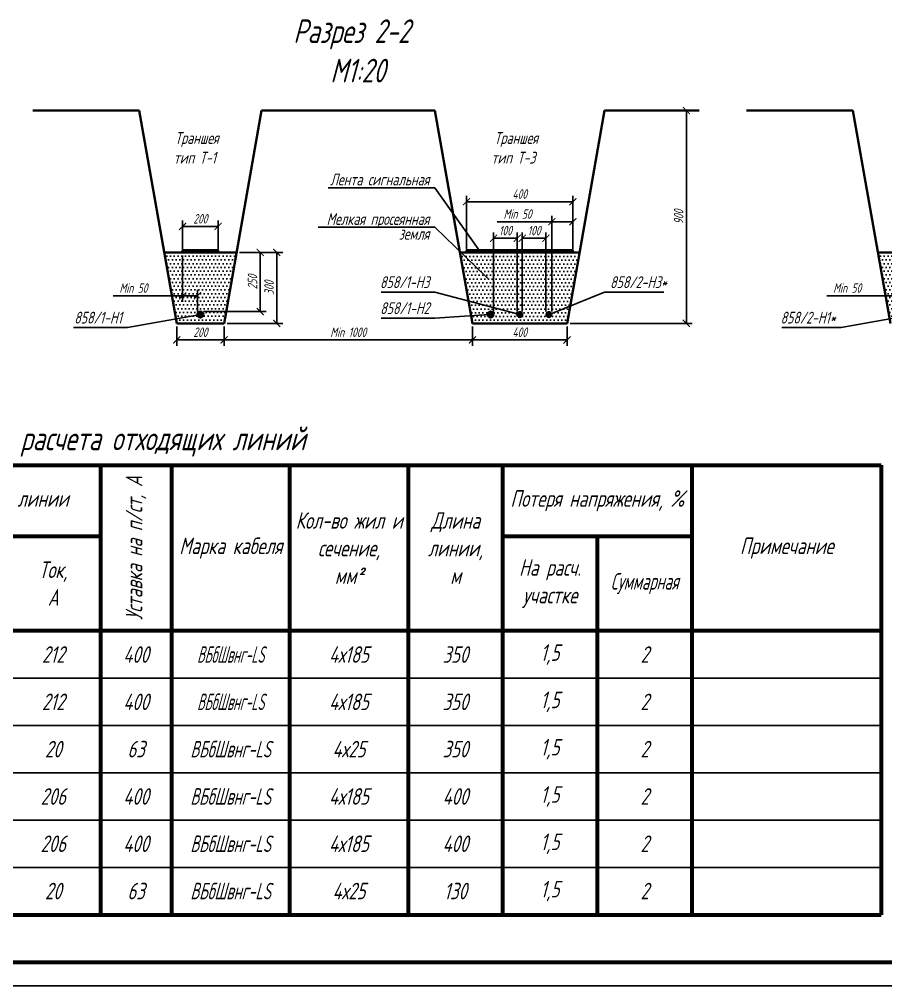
# Model space of a CAD drawing. Header units: millimetres. Extents: x -10490 to 5162, y -5053 to 76.
# Drawn here: x -5267.2 to -5084.1, y -344.1 to -139.9 of the extents above; entities that cross this region are included whole.
import ezdxf
from ezdxf import colors
from ezdxf.entities.mleader import LeaderData, LeaderLine
from ezdxf.math import Vec2, Vec3

# ---------------------------------------------------------------- set-up
doc = ezdxf.new("R2010")
doc.units = ezdxf.units.MM
doc.layers.get('Defpoints').update_dxf_attribs({"color": 33})
for name, color, linetype, lineweight in [('Линия выноска', 137, 'Continuous', 25), ('Размерная', 4, 'Continuous', 25), ('Рамка толстая', 7, 'Continuous', 60), ('Рамка тонкая', 5, 'Continuous', 25), ('ТаБлица', 253, 'Continuous', 25), ('Текст', 2, 'Continuous', 25), ('Элемент эл. схем', 7, 'Continuous', 35)]:
    doc.layers.add(name, color=color, linetype=linetype, lineweight=lineweight)
doc.styles.add('gost shx', font='gost.shx', dxfattribs={"oblique": 15})
doc.styles.add('SIMPLEX', font='simplex.shx', dxfattribs={"width": 0.7, "oblique": 15})
doc.dimstyles.new('ISO-25', dxfattribs={"dimtxt": 3, "dimasz": 2.5, "dimexe": 1.25, "dimexo": 0.625, "dimtad": 1, "dimtxsty": 'gost shx', "dimcen": 2.5, "dimclrt": 2, "dimadec": 0, "dimazin": 0, "dimtfac": 1, "dimtmove": 0, "dimatfit": 3, "dimfxl": 1, "dimarcsym": 0})

# ---------------------------------------------------------------- blocks, each defined once
blk = doc.blocks.new('A$C0CDB385D')
at = {"layer": 'Рамка толстая'}
blk.add_line((20, 5), (589, 5), dxfattribs=at)
at = {"layer": 'Рамка тонкая'}
blk.add_line((0, 0), (594, 0), dxfattribs=at)
blk = doc.blocks.new('_ArchTick')
at = {"color": 0, "linetype": 'ByBlock', "const_width": 0.15}
blk.add_lwpolyline([(-0.5, -0.5), (0.5, 0.5)], dxfattribs=at)
blk = doc.blocks.new('*D634')
at = {"layer": 'Defpoints', "color": 0, "transparency": 16777216}
for p in [(-5141, -159.15), (-5126.22, -159.15), (-5151.44, -204.15)]:
    blk.add_point(p, dxfattribs=at)
at = {"layer": 'Размерная', "color": 0, "lineweight": -2, "transparency": 16777216}
for p, q in [((-5140.38, -159.15), (-5124.97, -159.15)), ((-5126.22, -204.15), (-5126.22, -159.15)), ((-5150.81, -204.15), (-5124.97, -204.15))]:
    blk.add_line(p, q, dxfattribs=at)
at = {"layer": 'Размерная', "color": 0, "lineweight": -2, "transparency": 16777216, "xscale": 1.5, "yscale": 1.5, "zscale": 1.5}
for p, rotation in [((-5126.22, -159.15), 90), ((-5126.22, -204.15), 270)]:
    blk.add_blockref('_ArchTick', p, dxfattribs=dict(at, rotation=rotation))
at = {"layer": 'Размерная', "color": 2, "transparency": 16777216, "insert": (-5127.84, -181.65), "char_height": 2, "attachment_point": 5, "rotation": 90, "style": 'SIMPLEX'}
blk.add_mtext('900', dxfattribs=at)
blk = doc.blocks.new('*D635')
at = {"layer": 'Defpoints', "color": 0, "transparency": 16777216}
for p in [(-5161.97, -186.15), (-5166.97, -202.28), (-5161.97, -202.28)]:
    blk.add_point(p, dxfattribs=at)
at = {"layer": 'Размерная', "color": 0, "lineweight": -2, "transparency": 16777216}
for p, q in [((-5166.97, -201.65), (-5166.97, -184.9)), ((-5161.97, -201.65), (-5161.97, -184.9)), ((-5166.97, -186.15), (-5161.97, -186.15))]:
    blk.add_line(p, q, dxfattribs=at)
at = {"layer": 'Размерная', "color": 0, "lineweight": -2, "transparency": 16777216, "xscale": 1.5, "yscale": 1.5, "zscale": 1.5, "rotation": 180}
blk.add_blockref('_ArchTick', (-5166.97, -186.15), dxfattribs=at)
at = {"layer": 'Размерная', "color": 0, "lineweight": -2, "transparency": 16777216, "xscale": 1.5, "yscale": 1.5, "zscale": 1.5}
blk.add_blockref('_ArchTick', (-5161.97, -186.15), dxfattribs=at)
at = {"layer": 'Размерная', "color": 2, "transparency": 16777216, "insert": (-5164.47, -184.52), "char_height": 2, "attachment_point": 5, "style": 'SIMPLEX'}
blk.add_mtext('100', dxfattribs=at)
blk = doc.blocks.new('*D621')
at = {"layer": 'Defpoints', "color": 0, "transparency": 16777216}
for p in [(-5155.91, -186.15), (-5160.91, -202.28), (-5155.91, -202.28)]:
    blk.add_point(p, dxfattribs=at)
at = {"layer": 'Размерная', "color": 0, "lineweight": -2, "transparency": 16777216}
for p, q in [((-5160.91, -201.65), (-5160.91, -184.9)), ((-5155.91, -201.65), (-5155.91, -184.9)), ((-5160.91, -186.15), (-5155.91, -186.15))]:
    blk.add_line(p, q, dxfattribs=at)
at = {"layer": 'Размерная', "color": 0, "lineweight": -2, "transparency": 16777216, "xscale": 1.5, "yscale": 1.5, "zscale": 1.5, "rotation": 180}
blk.add_blockref('_ArchTick', (-5160.91, -186.15), dxfattribs=at)
at = {"layer": 'Размерная', "color": 0, "lineweight": -2, "transparency": 16777216, "xscale": 1.5, "yscale": 1.5, "zscale": 1.5}
blk.add_blockref('_ArchTick', (-5155.91, -186.15), dxfattribs=at)
at = {"layer": 'Размерная', "color": 2, "transparency": 16777216, "insert": (-5158.41, -184.52), "char_height": 2, "attachment_point": 5, "style": 'SIMPLEX'}
blk.add_mtext('100', dxfattribs=at)
blk = doc.blocks.new('*D636')
at = {"layer": 'Defpoints', "color": 0, "transparency": 16777216}
for p in [(-5171.44, -204.15), (-5151.44, -204.15), (-5151.44, -207.64)]:
    blk.add_point(p, dxfattribs=at)
at = {"layer": 'Размерная', "color": 0, "lineweight": -2, "transparency": 16777216}
for p, q in [((-5171.44, -204.77), (-5171.44, -208.89)), ((-5151.44, -204.77), (-5151.44, -208.89)), ((-5171.44, -207.64), (-5151.44, -207.64))]:
    blk.add_line(p, q, dxfattribs=at)
at = {"layer": 'Размерная', "color": 0, "lineweight": -2, "transparency": 16777216, "xscale": 1.5, "yscale": 1.5, "zscale": 1.5, "rotation": 180}
blk.add_blockref('_ArchTick', (-5171.44, -207.64), dxfattribs=at)
at = {"layer": 'Размерная', "color": 0, "lineweight": -2, "transparency": 16777216, "xscale": 1.5, "yscale": 1.5, "zscale": 1.5}
blk.add_blockref('_ArchTick', (-5151.44, -207.64), dxfattribs=at)
at = {"layer": 'Размерная', "color": 2, "transparency": 16777216, "insert": (-5161.44, -206.01), "char_height": 2, "attachment_point": 5, "style": 'SIMPLEX'}
blk.add_mtext('400', dxfattribs=at)
blk = doc.blocks.new('*D637')
at = {"layer": 'Defpoints', "color": 0, "transparency": 16777216}
for p in [(-5233.94, -204.15), (-5223.94, -204.15), (-5223.94, -207.64)]:
    blk.add_point(p, dxfattribs=at)
at = {"layer": 'Размерная', "color": 0, "lineweight": -2, "transparency": 16777216}
for p, q in [((-5233.94, -204.77), (-5233.94, -208.89)), ((-5223.94, -204.77), (-5223.94, -208.89)), ((-5233.94, -207.64), (-5223.94, -207.64))]:
    blk.add_line(p, q, dxfattribs=at)
at = {"layer": 'Размерная', "color": 0, "lineweight": -2, "transparency": 16777216, "xscale": 1.5, "yscale": 1.5, "zscale": 1.5, "rotation": 180}
blk.add_blockref('_ArchTick', (-5233.94, -207.64), dxfattribs=at)
at = {"layer": 'Размерная', "color": 0, "lineweight": -2, "transparency": 16777216, "xscale": 1.5, "yscale": 1.5, "zscale": 1.5}
blk.add_blockref('_ArchTick', (-5223.94, -207.64), dxfattribs=at)
at = {"layer": 'Размерная', "color": 2, "transparency": 16777216, "insert": (-5228.94, -206.01), "char_height": 2, "attachment_point": 5, "style": 'SIMPLEX'}
blk.add_mtext('200', dxfattribs=at)
blk = doc.blocks.new('*D622')
at = {"layer": 'Defpoints', "color": 0, "transparency": 16777216}
for p in [(-5223.94, -204.15), (-5171.44, -204.15), (-5171.44, -207.64)]:
    blk.add_point(p, dxfattribs=at)
at = {"layer": 'Размерная', "color": 0, "lineweight": -2, "transparency": 16777216}
for p, q in [((-5223.94, -204.77), (-5223.94, -208.89)), ((-5171.44, -204.77), (-5171.44, -208.89)), ((-5223.94, -207.64), (-5171.44, -207.64))]:
    blk.add_line(p, q, dxfattribs=at)
at = {"layer": 'Размерная', "color": 0, "lineweight": -2, "transparency": 16777216, "xscale": 1.5, "yscale": 1.5, "zscale": 1.5, "rotation": 180}
blk.add_blockref('_ArchTick', (-5223.94, -207.64), dxfattribs=at)
at = {"layer": 'Размерная', "color": 0, "lineweight": -2, "transparency": 16777216, "xscale": 1.5, "yscale": 1.5, "zscale": 1.5}
blk.add_blockref('_ArchTick', (-5171.44, -207.64), dxfattribs=at)
at = {"layer": 'Размерная', "color": 2, "transparency": 16777216, "insert": (-5197.69, -206.01), "char_height": 2, "attachment_point": 5, "style": 'SIMPLEX'}
blk.add_mtext('Min 1000', dxfattribs=at)
blk = doc.blocks.new('*D623')
at = {"layer": 'Defpoints', "color": 0, "transparency": 16777216}
for p in [(-5232.69, -183.65), (-5232.69, -189.15), (-5225.19, -189.15)]:
    blk.add_point(p, dxfattribs=at)
at = {"layer": 'Размерная', "color": 0, "lineweight": -2, "transparency": 16777216}
for p, q in [((-5232.69, -188.52), (-5232.69, -182.4)), ((-5225.19, -183.65), (-5232.69, -183.65)), ((-5225.19, -188.52), (-5225.19, -182.4))]:
    blk.add_line(p, q, dxfattribs=at)
at = {"layer": 'Размерная', "color": 0, "lineweight": -2, "transparency": 16777216, "xscale": 1.5, "yscale": 1.5, "zscale": 1.5, "rotation": 180}
blk.add_blockref('_ArchTick', (-5232.69, -183.65), dxfattribs=at)
at = {"layer": 'Размерная', "color": 0, "lineweight": -2, "transparency": 16777216, "xscale": 1.5, "yscale": 1.5, "zscale": 1.5}
blk.add_blockref('_ArchTick', (-5225.19, -183.65), dxfattribs=at)
at = {"layer": 'Размерная', "color": 2, "transparency": 16777216, "insert": (-5228.94, -182.03), "char_height": 2, "attachment_point": 5, "style": 'SIMPLEX'}
blk.add_mtext('200', dxfattribs=at)
blk = doc.blocks.new('*D624')
at = {"layer": 'Defpoints', "color": 0, "transparency": 16777216}
for p in [(-5221.29, -189.15), (-5228.94, -201.65), (-5216.29, -201.65)]:
    blk.add_point(p, dxfattribs=at)
at = {"layer": 'Размерная', "color": 0, "lineweight": -2, "transparency": 16777216}
for p, q in [((-5220.67, -189.15), (-5215.04, -189.15)), ((-5216.29, -189.15), (-5216.29, -201.65)), ((-5228.31, -201.65), (-5215.04, -201.65))]:
    blk.add_line(p, q, dxfattribs=at)
at = {"layer": 'Размерная', "color": 0, "lineweight": -2, "transparency": 16777216, "xscale": 1.5, "yscale": 1.5, "zscale": 1.5}
for p, rotation in [((-5216.29, -189.15), 90), ((-5216.29, -201.65), 270)]:
    blk.add_blockref('_ArchTick', p, dxfattribs=dict(at, rotation=rotation))
at = {"layer": 'Размерная', "color": 2, "transparency": 16777216, "insert": (-5217.92, -195.4), "char_height": 2, "attachment_point": 5, "rotation": 90, "style": 'SIMPLEX'}
blk.add_mtext('250', dxfattribs=at)
blk = doc.blocks.new('*D625')
at = {"layer": 'Defpoints', "color": 0, "transparency": 16777216}
for p in [(-5221.29, -189.15), (-5223.94, -204.15), (-5212.79, -204.15)]:
    blk.add_point(p, dxfattribs=at)
at = {"layer": 'Размерная', "color": 0, "lineweight": -2, "transparency": 16777216}
for p, q in [((-5220.67, -189.15), (-5211.54, -189.15)), ((-5212.79, -189.15), (-5212.79, -204.15)), ((-5223.31, -204.15), (-5211.54, -204.15))]:
    blk.add_line(p, q, dxfattribs=at)
at = {"layer": 'Размерная', "color": 0, "lineweight": -2, "transparency": 16777216, "xscale": 1.5, "yscale": 1.5, "zscale": 1.5}
for p, rotation in [((-5212.79, -189.15), 90), ((-5212.79, -204.15), 270)]:
    blk.add_blockref('_ArchTick', p, dxfattribs=dict(at, rotation=rotation))
at = {"layer": 'Размерная', "color": 2, "transparency": 16777216, "insert": (-5214.42, -196.65), "char_height": 2, "attachment_point": 5, "rotation": 90, "style": 'SIMPLEX'}
blk.add_mtext('300', dxfattribs=at)
blk = doc.blocks.new('_Dot')
at = {"color": 0, "linetype": 'ByBlock', "lineweight": -2}
blk.add_line((-0.5, 0), (-1, 0), dxfattribs=at)
at = {"color": 0, "linetype": 'ByBlock', "const_width": 0.5}
blk.add_lwpolyline([(-0.25, 0, 1), (0.25, 0, 1)], format="xyb", close=True, dxfattribs=at)
blk = doc.blocks.new('*D638')
at = {"layer": 'Defpoints', "color": 0, "transparency": 16777216}
for p in [(-5150.19, -182.65), (-5150.19, -188.65), (-5154.65, -202.28)]:
    blk.add_point(p, dxfattribs=at)
at = {"layer": 'Размерная', "color": 0, "lineweight": -2, "transparency": 16777216}
for p, q in [((-5154.65, -201.65), (-5154.65, -181.4)), ((-5150.19, -188.02), (-5150.19, -181.4)), ((-5154.65, -182.65), (-5166.17, -182.65)), ((-5150.19, -182.65), (-5154.65, -182.65))]:
    blk.add_line(p, q, dxfattribs=at)
at = {"layer": 'Размерная', "color": 0, "lineweight": -2, "transparency": 16777216, "xscale": 1.5, "yscale": 1.5, "zscale": 1.5, "rotation": 180}
blk.add_blockref('_ArchTick', (-5154.65, -182.65), dxfattribs=at)
at = {"layer": 'Размерная', "color": 0, "lineweight": -2, "transparency": 16777216, "xscale": 1.5, "yscale": 1.5, "zscale": 1.5}
blk.add_blockref('_ArchTick', (-5150.19, -182.65), dxfattribs=at)
at = {"layer": 'Размерная', "color": 2, "transparency": 16777216, "insert": (-5161.89, -181.02), "char_height": 2, "attachment_point": 5, "style": 'SIMPLEX'}
blk.add_mtext('Min 50', dxfattribs=at)
blk = doc.blocks.new('*D639')
at = {"layer": 'Defpoints', "color": 0, "transparency": 16777216}
for p in [(-5232.69, -189.15), (-5229.57, -198.31), (-5229.57, -202.28)]:
    blk.add_point(p, dxfattribs=at)
at = {"layer": 'Размерная', "color": 0, "lineweight": -2, "transparency": 16777216}
for p, q in [((-5232.69, -189.77), (-5232.69, -199.56)), ((-5229.57, -201.65), (-5229.57, -197.06)), ((-5232.69, -198.31), (-5247.36, -198.31)), ((-5229.57, -198.31), (-5232.69, -198.31))]:
    blk.add_line(p, q, dxfattribs=at)
at = {"layer": 'Размерная', "color": 0, "lineweight": -2, "transparency": 16777216, "xscale": 1.5, "yscale": 1.5, "zscale": 1.5, "rotation": 180}
blk.add_blockref('_ArchTick', (-5232.69, -198.31), dxfattribs=at)
at = {"layer": 'Размерная', "color": 0, "lineweight": -2, "transparency": 16777216, "xscale": 1.5, "yscale": 1.5, "zscale": 1.5}
blk.add_blockref('_ArchTick', (-5229.57, -198.31), dxfattribs=at)
at = {"layer": 'Размерная', "color": 2, "transparency": 16777216, "insert": (-5243.09, -196.68), "char_height": 2, "attachment_point": 5, "style": 'SIMPLEX'}
blk.add_mtext('Min 50', dxfattribs=at)
blk = doc.blocks.new('*D614')
at = {"layer": 'Defpoints', "color": 0, "transparency": 16777216}
for p in [(-5172.69, -178.42), (-5172.69, -189.15), (-5150.19, -189.15)]:
    blk.add_point(p, dxfattribs=at)
at = {"layer": 'Размерная', "color": 0, "lineweight": -2, "transparency": 16777216}
for p, q in [((-5172.69, -188.52), (-5172.69, -177.17)), ((-5150.19, -188.52), (-5150.19, -177.17)), ((-5150.19, -178.42), (-5172.69, -178.42))]:
    blk.add_line(p, q, dxfattribs=at)
at = {"layer": 'Размерная', "color": 0, "lineweight": -2, "transparency": 16777216, "xscale": 1.5, "yscale": 1.5, "zscale": 1.5, "rotation": 180}
blk.add_blockref('_ArchTick', (-5172.69, -178.42), dxfattribs=at)
at = {"layer": 'Размерная', "color": 0, "lineweight": -2, "transparency": 16777216, "xscale": 1.5, "yscale": 1.5, "zscale": 1.5}
blk.add_blockref('_ArchTick', (-5150.19, -178.42), dxfattribs=at)
at = {"layer": 'Размерная', "color": 2, "transparency": 16777216, "insert": (-5161.44, -176.8), "char_height": 2, "attachment_point": 5, "style": 'SIMPLEX'}
blk.add_mtext('400', dxfattribs=at)
blk = doc.blocks.new('*D650')
at = {"layer": 'Defpoints', "color": 0, "transparency": 16777216}
for p in [(-5081.82, -189.15), (-5078.7, -198.31), (-5078.7, -202.28)]:
    blk.add_point(p, dxfattribs=at)
at = {"layer": 'Размерная', "color": 0, "lineweight": -2, "transparency": 16777216}
for p, q in [((-5081.82, -189.77), (-5081.82, -199.56)), ((-5078.7, -201.65), (-5078.7, -197.06)), ((-5081.82, -198.31), (-5096.49, -198.31)), ((-5078.7, -198.31), (-5081.82, -198.31))]:
    blk.add_line(p, q, dxfattribs=at)
at = {"layer": 'Размерная', "color": 0, "lineweight": -2, "transparency": 16777216, "xscale": 1.5, "yscale": 1.5, "zscale": 1.5, "rotation": 180}
blk.add_blockref('_ArchTick', (-5081.82, -198.31), dxfattribs=at)
at = {"layer": 'Размерная', "color": 0, "lineweight": -2, "transparency": 16777216, "xscale": 1.5, "yscale": 1.5, "zscale": 1.5}
blk.add_blockref('_ArchTick', (-5078.7, -198.31), dxfattribs=at)
at = {"layer": 'Размерная', "color": 2, "transparency": 16777216, "insert": (-5092.22, -196.68), "char_height": 2, "attachment_point": 5, "style": 'SIMPLEX'}
blk.add_mtext('Min 50', dxfattribs=at)

msp = doc.modelspace()

# ---------------------------------------------------------------- hatches: boundary and pattern name
h = msp.add_hatch()
h.set_pattern_fill('DOTS', color=256, scale=0.5, style=0)
h.set_pattern_definition([(0, (-14251.8549, 3377.96815), (0.396875, 0.79375), [0, -0.79375])])
h.paths.add_polyline_path([(-5236.5831, -189.14683), (-5233.9382, -204.14683), (-5223.9382, -204.14683), (-5221.29329, -189.14683)])
h.paths.add_polyline_path([(-5228.3082, -202.27683, -1), (-5229.5682, -202.27683, -1)], flags=16)
h = msp.add_hatch()
h.set_pattern_fill('DOTS', color=256, scale=0.5, style=0)
h.set_pattern_definition([(0, (-14222.7244, 3592.215), (0.396875, 0.79375), [0, -0.79375])])
h.paths.add_polyline_path([(-5174.0831, -189.14683), (-5171.4382, -204.14683), (-5151.4382, -204.14683), (-5148.79329, -189.14683)])
h.paths.add_polyline_path([(-5160.9082, -202.27683, -1), (-5161.9682, -202.27683, -1)], flags=16)
h.paths.add_polyline_path([(-5166.9682, -202.27683, -1), (-5168.2282, -202.27683, -1)], flags=16)
for points in [[(-5172.6882, -188.64683), (-5172.6882, -189.14683), (-5150.1882, -189.14683), (-5150.1882, -188.64683)], [(-5161.9682, -202.27683, 1), (-5160.9082, -202.27683, 1)], [(-5155.8082, -202.27683, 1), (-5154.7482, -202.27683, 1)]]:
    msp.add_hatch(color=256).paths.add_polyline_path(points)
h = msp.add_hatch()
h.set_pattern_fill('DOTS', color=256, scale=0.5, style=0)
h.set_pattern_definition([(0, (-14100.9855, 3377.96815), (0.396875, 0.79375), [0, -0.79375])])
h.paths.add_polyline_path([(-5085.71367, -189.14683), (-5083.06877, -204.14683), (-5073.06877, -204.14683), (-5070.42386, -189.14683)])
h.paths.add_polyline_path([(-5077.43877, -202.27683, -1), (-5078.69877, -202.27683, -1)], flags=16)
at = {"layer": 'Элемент эл. схем'}
for points in [[(-5225.1882, -189.14683), (-5225.1882, -188.64683), (-5232.6882, -188.64683), (-5232.6882, -189.14683)], [(-5228.3082, -202.27683, 1), (-5229.5682, -202.27683, 1)], [(-5166.9682, -202.27683, 1), (-5168.2282, -202.27683, 1)]]:
    msp.add_hatch(color=256, dxfattribs=at).paths.add_polyline_path(points)

# ---------------------------------------------------------------- linework, layer by layer
at = {"layer": 'Рамка тонкая'}
for p, q in [((-5410.04361, -279.14683), (-5085.04361, -279.14683)), ((-5410.04361, -289.14683), (-5085.04361, -289.14683)), ((-5410.04361, -299.14683), (-5085.04361, -299.14683)), ((-5410.04361, -309.14683), (-5085.04361, -309.14683)), ((-5410.04361, -319.14683), (-5085.04361, -319.14683))]:
    msp.add_line(p, q, dxfattribs=at)
at = {"layer": 'ТаБлица', "lineweight": 60}
for p, q in [((-5410.04361, -234.14683), (-5085.04361, -234.14683)), ((-5250.04361, -234.14683), (-5250.04361, -329.14683)), ((-5235.04361, -234.14683), (-5235.04361, -329.14683)), ((-5210.04361, -329.14683), (-5210.04361, -234.14683)), ((-5185.04361, -234.14683), (-5185.04361, -329.14683)), ((-5165.04361, -234.14683), (-5165.04361, -329.14683)), ((-5125.04361, -234.14683), (-5125.04361, -329.14683)), ((-5085.04361, -234.14683), (-5085.04361, -329.14683)), ((-5290.04361, -249.14683), (-5250.04361, -249.14683)), ((-5165.04361, -249.14683), (-5125.04361, -249.14683)), ((-5145.04361, -249.14683), (-5145.04361, -329.14683)), ((-5085.04361, -269.14683), (-5410.04361, -269.14683)), ((-5410.04361, -329.14683), (-5085.04361, -329.14683))]:
    msp.add_line(p, q, dxfattribs=at)
at = {"layer": 'Элемент эл. схем'}
for p, q in [((-5264.37291, -159.14683), (-5241.87291, -159.14683)), ((-5233.9382, -204.14683), (-5241.87291, -159.14683)), ((-5223.9382, -204.14683), (-5216.00348, -159.14683)), ((-5216.00348, -159.14683), (-5179.37291, -159.14683)), ((-5171.4382, -204.14683), (-5179.37291, -159.14683)), ((-5151.4382, -204.14683), (-5143.50348, -159.14683)), ((-5143.50348, -159.14683), (-5123.50348, -159.14683)), ((-5113.50348, -159.14683), (-5091.00348, -159.14683)), ((-5083.06877, -204.14683), (-5091.00348, -159.14683)), ((-5221.29329, -189.14683), (-5236.5831, -189.14683)), ((-5232.6882, -189.14683), (-5232.6882, -188.64683)), ((-5232.6882, -188.64683), (-5225.1882, -188.64683)), ((-5225.1882, -188.64683), (-5225.1882, -189.14683)), ((-5174.0831, -189.14683), (-5148.79329, -189.14683)), ((-5172.6882, -189.14683), (-5172.6882, -188.64683)), ((-5172.6882, -188.64683), (-5150.1882, -188.64683)), ((-5150.1882, -188.64683), (-5150.1882, -189.14683)), ((-5070.42386, -189.14683), (-5085.71367, -189.14683)), ((-5233.9382, -204.14683), (-5223.9382, -204.14683)), ((-5171.4382, -204.14683), (-5151.4382, -204.14683))]:
    msp.add_line(p, q, dxfattribs=at)
for centre, radius in [((-5228.9382, -202.27683), 0.63), ((-5167.5982, -202.27683), 0.63), ((-5161.4382, -202.27683), 0.53), ((-5155.2782, -202.27683), 0.53)]:
    msp.add_circle(centre, radius, dxfattribs=at)

# ---------------------------------------------------------------- block references
msp.add_blockref('A$C0CDB385D', (-5440.0436, -344.14684))

# ---------------------------------------------------------------- texts
at = {"layer": 'Текст', "attachment_point": 1, "style": 'SIMPLEX'}
for s, width, insert, char_height in [('\\pi55.059;Разрез 2-2\\P\\pi62.892;М1:20', 140.8694283, (-5264.37291, -139.87079), 5), ('\\pi8.8171;Траншея \\P\\pi8.5388;тип Т-1', 28.4141546, (-5243.12048, -163.70099), 2.5), ('\\pi11.315;Траншея \\P\\pi10.703;тип Т-3', 33.4092321, (-5178.12048, -163.70099), 2.5)]:
    msp.add_mtext_dynamic_manual_height_columns(s, width=width, gutter_width=12.5, heights=[0], dxfattribs=dict(at, insert=insert, char_height=char_height))
at = {"layer": 'Текст', "insert": (-5247.54361, -229.14683), "char_height": 5, "width": 325, "attachment_point": 5, "line_spacing_factor": 0.8, "style": 'SIMPLEX'}
msp.add_mtext('{\\Q15;Таблица расчета отходящих линий}', dxfattribs=at)
at = {"layer": 'Текст', "insert": (-5242.54361, -251.64683), "char_height": 3.5, "width": 35, "attachment_point": 5, "rotation": 90, "style": 'SIMPLEX'}
msp.add_mtext('{\\Q15;Уставка на п/ст, А}', dxfattribs=at)
at = {"layer": 'Текст', "char_height": 3.5, "attachment_point": 5, "style": 'SIMPLEX'}
for s, insert, width in [('{\\Q15;Нагрузка линии}', (-5270.04361, -241.64683), 40), ('{\\Q15;Потеря напряжения, %}', (-5145.04361, -241.64683), 40), ('{\\Q15;Кол-во жил и сечение,\\Pмм\\W0.9;²}', (-5197.49824, -251.64683), 24.9092481), ('{\\Q15;Длина линии,\\Pм}', (-5174.99824, -251.64683), 19.9092481), ('{\\Q15;Марка кабеля}', (-5222.49824, -251.64683), 24.9092481), ('{\\Q15;Примечание}', (-5104.99824, -251.64683), 39.9092481), ('{\\Q15;Ток,\\PА}', (-5260.04361, -259.14683), 20), ('{\\Q15;На расч. участке}', (-5155.04361, -259.14683), 20), ('{\\W0.6;Суммарная}', (-5135.04361, -259.14683), 20), ('212', (-5260.04361, -274.14683), 20), ('400', (-5242.54361, -274.14683), 15), ('{\\W0.5;ВБбШвнг-LS}', (-5222.54361, -274.14683), 25), ('{\\Q15;4х185}', (-5197.54361, -274.14683), 25), ('350', (-5175.04361, -274.14683), 20), ('{\\Q15;1,5}', (-5155.04361, -274.14683), 20), ('{\\Q15;2}', (-5135.04361, -274.14683), 20), ('212', (-5260.04361, -284.14683), 20), ('400', (-5242.54361, -284.14683), 15), ('{\\W0.5;ВБбШвнг-LS}', (-5222.54361, -284.14683), 25), ('{\\Q15;4х185}', (-5197.54361, -284.14683), 25), ('350', (-5175.04361, -284.14683), 20), ('{\\Q15;1,5}', (-5155.04361, -284.14683), 20), ('{\\Q15;2}', (-5135.04361, -284.14683), 20), ('{\\Q15;1,5}', (-5155.04361, -294.14683), 20), ('20', (-5260.04361, -294.14683), 20), ('{\\Q15;63}', (-5242.54361, -294.14683), 15), ('{\\W0.6;ВБбШвнг-LS}', (-5222.54361, -294.14683), 25), ('{\\Q15;4х25}', (-5197.54361, -294.14683), 25), ('350', (-5175.04361, -294.14683), 20), ('{\\Q15;2}', (-5135.04361, -294.14683), 20), ('{\\Q15;1,5}', (-5155.04361, -304.14683), 20), ('206', (-5260.04361, -304.14683), 20), ('400', (-5242.54361, -304.14683), 15), ('{\\W0.6;ВБбШвнг-LS}', (-5222.54361, -304.14683), 25), ('{\\Q15;4х185}', (-5197.54361, -304.14683), 25), ('{\\Q15;400}', (-5175.04361, -304.14683), 20), ('{\\Q15;2}', (-5135.04361, -304.14683), 20), ('206', (-5260.04361, -314.14683), 20), ('400', (-5242.54361, -314.14683), 15), ('{\\W0.6;ВБбШвнг-LS}', (-5222.54361, -314.14683), 25), ('{\\Q15;4х185}', (-5197.54361, -314.14683), 25), ('{\\Q15;400}', (-5175.04361, -314.14683), 20), ('{\\Q15;1,5}', (-5155.04361, -314.14683), 20), ('{\\Q15;2}', (-5135.04361, -314.14683), 20), ('20', (-5260.04361, -324.14683), 20), ('{\\Q15;63}', (-5242.54361, -324.14683), 15), ('{\\W0.6;ВБбШвнг-LS}', (-5222.54361, -324.14683), 25), ('{\\Q15;4х25}', (-5197.54361, -324.14683), 25), ('{\\Q15;130}', (-5175.04361, -324.14683), 20), ('{\\Q15;1,5}', (-5155.04361, -324.14683), 20), ('{\\Q15;2}', (-5135.04361, -324.14683), 20)]:
    msp.add_mtext(s, dxfattribs=dict(at, insert=insert, width=width))

# ---------------------------------------------------------------- dimensions: what is measured, and where the dimension line sits
at = {"layer": 'Размерная'}
for base, p1, p2, picture, middle in [((-5126.21898, -159.14683), (-5151.4382, -204.14683), (-5141.00348, -159.14683), '*D634', (-5127.84398, -181.64683)), ((-5216.29329, -201.64683), (-5221.29329, -189.14683), (-5228.9382, -201.64683), '*D624', (-5217.91829, -195.39683)), ((-5212.79329, -204.14683), (-5221.29329, -189.14683), (-5223.9382, -204.14683), '*D625', (-5214.41829, -196.64683))]:
    dim = msp.add_linear_dim(base=base, p1=p1, p2=p2, angle=90, dimstyle='ISO-25', override={"dimtxt": 2, "dimasz": 1.5, "dimlfac": 20, "dimrnd": 1, "dimtxsty": 'SIMPLEX', "dimblk1": 'ArchTick', "dimblk2": 'ArchTick', "dimsah": 1}, dxfattribs=at)
    dim.commit()
    dim.dimension.update_dxf_attribs({"geometry": picture, "text_midpoint": middle})
for base, p1, p2, text, picture, middle in [((-5172.6882, -178.42134), (-5150.1882, -189.14683), (-5172.6882, -189.14683), '400', '*D614', (-5161.4382, -176.79634)), ((-5232.6882, -183.65356), (-5225.1882, -189.14683), (-5232.6882, -189.14683), '200', '*D623', (-5228.9382, -182.02856)), ((-5171.4382, -207.63773), (-5223.9382, -204.14683), (-5171.4382, -204.14683), 'Min 1000', '*D622', (-5197.6882, -206.01273))]:
    dim = msp.add_linear_dim(base=base, p1=p1, p2=p2, text=text, dimstyle='ISO-25', override={"dimtxt": 2, "dimasz": 1.5, "dimlfac": 20, "dimrnd": 1, "dimtxsty": 'SIMPLEX', "dimblk1": 'ArchTick', "dimblk2": 'ArchTick', "dimsah": 1}, dxfattribs=at)
    dim.commit()
    dim.dimension.update_dxf_attribs({"geometry": picture, "text_midpoint": middle})
for base, p1, p2, picture, middle in [((-5150.1882, -182.649), (-5154.6482, -202.27683), (-5150.1882, -188.64683), '*D638', (-5161.89487, -182.649)), ((-5229.5682, -198.30669), (-5232.6882, -189.14683), (-5229.5682, -202.27683), '*D639', (-5243.089, -198.30669)), ((-5078.69877, -198.30669), (-5081.81877, -189.14683), (-5078.69877, -202.27683), '*D650', (-5092.21957, -198.30669))]:
    dim = msp.add_linear_dim(base=base, p1=p1, p2=p2, text='Min 50', dimstyle='ISO-25', override={"dimtxt": 2, "dimasz": 1.5, "dimlfac": 20, "dimrnd": 1, "dimtxsty": 'SIMPLEX', "dimblk1": 'ArchTick', "dimblk2": 'ArchTick', "dimsah": 1}, dxfattribs=at)
    dim.commit()
    dim.dimension.update_dxf_attribs({"geometry": picture, "text_midpoint": middle, "dimtype": 160})
for base, p1, p2, picture, middle in [((-5161.9682, -186.14683), (-5166.9682, -202.27683), (-5161.9682, -202.27683), '*D635', (-5164.4682, -184.52183)), ((-5155.9082, -186.14683), (-5160.9082, -202.27683), (-5155.9082, -202.27683), '*D621', (-5158.4082, -184.52183)), ((-5223.9382, -207.63773), (-5233.9382, -204.14683), (-5223.9382, -204.14683), '*D637', (-5228.9382, -206.01273)), ((-5151.4382, -207.63773), (-5171.4382, -204.14683), (-5151.4382, -204.14683), '*D636', (-5161.4382, -206.01273))]:
    dim = msp.add_linear_dim(base=base, p1=p1, p2=p2, dimstyle='ISO-25', override={"dimtxt": 2, "dimasz": 1.5, "dimlfac": 20, "dimrnd": 1, "dimtxsty": 'SIMPLEX', "dimblk1": 'ArchTick', "dimblk2": 'ArchTick', "dimsah": 1}, dxfattribs=at)
    dim.commit()
    dim.dimension.update_dxf_attribs({"geometry": picture, "text_midpoint": middle})

# ---------------------------------------------------------------- leaders
at = {"layer": 'Линия выноска'}
ml = msp.add_multileader_mtext('Standard', dxfattribs=at)
ml.set_content('\\pxsm0.75;Лента сигнальная', color=2, style='SIMPLEX')
ml.set_leader_properties()
ml.set_arrow_properties(name='DOT')
ml.build(insert=Vec2(0, 0))
ml.multileader.update_dxf_attribs({"text_left_attachment_type": 6, "text_right_attachment_type": 6, "dogleg_length": 0.62405, "arrow_head_size": 0.3})
ctx = ml.context
ctx.base_point, ctx.char_height, ctx.arrow_head_size, ctx.landing_gap_size, ctx.plane_origin = Vec3(-5206.97629, -175.4706), 2.5, 0.3, 1, Vec3(-5187.5883, -181.26629)
ctx.left_attachment, ctx.right_attachment, ctx.text_align_type = 6, 6, 2
notes = []
notes.append((ctx, [(1, (1, 1, 0), (-5179.37369, -175.4706), (-1, 0), 0.15601, [(0, [(-5170.04636, -188.64683)], 0, [])])]))
ctx.mtext.insert, ctx.mtext.alignment, ctx.mtext.flow_direction = Vec3(-5180.5297, -172.4706), 3, 5
ml = msp.add_multileader_mtext('Standard', dxfattribs=at)
ml.set_content('\\pxsm0.75;Мелкая просеянная\\Pземля', color=2, style='SIMPLEX')
ml.set_leader_properties()
ml.set_arrow_properties(name='DOT')
ml.build(insert=Vec2(0, 0))
ml.multileader.update_dxf_attribs({"text_left_attachment_type": 6, "text_right_attachment_type": 6, "dogleg_length": 0.62405, "arrow_head_size": 0.3})
ctx = ml.context
ctx.base_point, ctx.char_height, ctx.arrow_head_size, ctx.landing_gap_size, ctx.plane_origin = Vec3(-5207.47629, -183.82954), 2.5, 0.3, 1, Vec3(-5187.5883, -188.76629)
ctx.left_attachment, ctx.right_attachment, ctx.text_align_type = 6, 6, 2
notes.append((ctx, [(1, (1, 1, 0), (-5179.37369, -183.82954), (-1, 0), 0.15601, [(0, [(-5168.21404, -194.56131)], 0, [])])]))
ctx.mtext.insert, ctx.mtext.alignment, ctx.mtext.flow_direction = Vec3(-5180.5297, -180.82954), 3, 5
ml = msp.add_multileader_mtext('Standard', dxfattribs=at)
ml.set_content('\\pxsm0.75;858/1-Н3', color=2, style='SIMPLEX')
ml.set_leader_properties()
ml.set_arrow_properties(name='DOT')
ml.build(insert=Vec2(0, 0))
ml.multileader.update_dxf_attribs({"text_left_attachment_type": 6, "text_right_attachment_type": 6, "dogleg_length": 0.62405, "arrow_head_size": 0.3})
ctx = ml.context
ctx.base_point, ctx.char_height, ctx.arrow_head_size, ctx.landing_gap_size, ctx.plane_origin = Vec3(-5195.32198, -197.51508), 2.5, 0.3, 1, Vec3(-5187.5883, -196.26629)
ctx.left_attachment, ctx.right_attachment, ctx.text_align_type = 6, 6, 2
notes.append((ctx, [(1, (1, 1, 0), (-5179.37369, -197.51508), (-1, 0), 0.15601, [(0, [(-5161.4382, -202.27683)], 0, [])])]))
ctx.mtext.insert, ctx.mtext.alignment, ctx.mtext.flow_direction = Vec3(-5180.5297, -194.18175), 3, 5
ml = msp.add_multileader_mtext('Standard', dxfattribs=at)
ml.set_content('\\pxsm0.75;858/2-Н3*', color=2, style='SIMPLEX')
ml.set_leader_properties()
ml.set_arrow_properties(name='DOT')
ml.build(insert=Vec2(0, 0))
ml.multileader.update_dxf_attribs({"text_left_attachment_type": 6, "text_right_attachment_type": 6, "dogleg_length": 0.62405, "arrow_head_size": 0.3})
ctx = ml.context
ctx.base_point, ctx.char_height, ctx.arrow_head_size, ctx.landing_gap_size, ctx.plane_origin = Vec3(-5143.34669, -197.51508), 2.5, 0.3, 1, Vec3(-5135.2881, -196.26629)
ctx.left_attachment, ctx.right_attachment = 6, 6
notes.append((ctx, [(1, (1, 1, 0), (-5143.5027, -197.51508), (1, 0), 0.15601, [(0, [(-5155.2782, -202.27683)], 0, [])])]))
ctx.mtext.insert, ctx.mtext.flow_direction = Vec3(-5142.34669, -194.18175), 5
ml = msp.add_multileader_mtext('Standard', dxfattribs=at)
ml.set_content('\\pxsm0.75;858/1-Н2', color=2, style='SIMPLEX')
ml.set_leader_properties()
ml.set_arrow_properties(name='DOT')
ml.build(insert=Vec2(0, 0))
ml.multileader.update_dxf_attribs({"text_left_attachment_type": 6, "text_right_attachment_type": 6, "dogleg_length": 0.62405, "arrow_head_size": 0.3})
ctx = ml.context
ctx.base_point, ctx.char_height, ctx.arrow_head_size, ctx.landing_gap_size, ctx.plane_origin = Vec3(-5195.19439, -203.01508), 2.5, 0.3, 1, Vec3(-5187.5883, -203.76629)
ctx.left_attachment, ctx.right_attachment, ctx.text_align_type = 6, 6, 2
notes.append((ctx, [(1, (1, 1, 0), (-5179.37369, -203.01508), (-1, 0), 0.15601, [(0, [(-5167.5982, -202.27683)], 0, [])])]))
ctx.mtext.insert, ctx.mtext.alignment, ctx.mtext.flow_direction = Vec3(-5180.5297, -199.68175), 3, 5
ml = msp.add_multileader_mtext('Standard', dxfattribs=at)
ml.set_content('\\pxsm0.75;858/1-Н1', color=2, style='SIMPLEX')
ml.set_leader_properties()
ml.set_arrow_properties(name='DOT')
ml.build(insert=Vec2(0, 0))
ml.multileader.update_dxf_attribs({"text_left_attachment_type": 6, "text_right_attachment_type": 6, "dogleg_length": 0.62405, "arrow_head_size": 0.3})
ctx = ml.context
ctx.base_point, ctx.char_height, ctx.arrow_head_size, ctx.landing_gap_size, ctx.plane_origin = Vec3(-5259.65531, -205.01508), 2.5, 0.3, 1, Vec3(-5252.5883, -196.26629)
ctx.left_attachment, ctx.right_attachment, ctx.text_align_type = 6, 6, 2
notes.append((ctx, [(1, (1, 1, 0), (-5244.37369, -205.01508), (-1, 0), 0.15601, [(0, [(-5228.9382, -202.27683)], 0, [])])]))
ctx.mtext.insert, ctx.mtext.alignment, ctx.mtext.flow_direction = Vec3(-5245.5297, -201.68175), 3, 5
ml = msp.add_multileader_mtext('Standard', dxfattribs=at)
ml.set_content('\\pxsm0.75;858/2-Н1*', color=2, style='SIMPLEX')
ml.set_leader_properties()
ml.set_arrow_properties(name='DOT')
ml.build(insert=Vec2(0, 0))
ml.multileader.update_dxf_attribs({"text_left_attachment_type": 6, "text_right_attachment_type": 6, "dogleg_length": 0.62405, "arrow_head_size": 0.3})
ctx = ml.context
ctx.base_point, ctx.char_height, ctx.arrow_head_size, ctx.landing_gap_size, ctx.plane_origin = Vec3(-5110.77352, -205.01508), 2.5, 0.3, 1, Vec3(-5101.71887, -196.26629)
ctx.left_attachment, ctx.right_attachment, ctx.text_align_type = 6, 6, 2
notes.append((ctx, [(1, (1, 1, 0), (-5093.50426, -205.01508), (-1, 0), 0.15601, [(0, [(-5078.06877, -202.27683)], 0, [])])]))
ctx.mtext.insert, ctx.mtext.alignment, ctx.mtext.flow_direction = Vec3(-5094.66027, -201.68175), 3, 5
for ctx, leaders in notes:
    for number, flags, end, landing, length, lines in leaders:
        leader = LeaderData()
        leader.index, (leader.has_last_leader_line, leader.has_dogleg_vector, leader.attachment_direction) = number, flags
        leader.last_leader_point, leader.dogleg_vector, leader.dogleg_length = Vec3(end), Vec3(landing), length
        for number, points, colour, breaks in lines:
            line = LeaderLine()
            line.index, line.vertices, line.color, line.breaks = number, Vec3.list(points), colors.encode_raw_color(colour), breaks
            leader.lines.append(line)
        ctx.leaders.append(leader)

doc.saveas('drawing.dxf')
